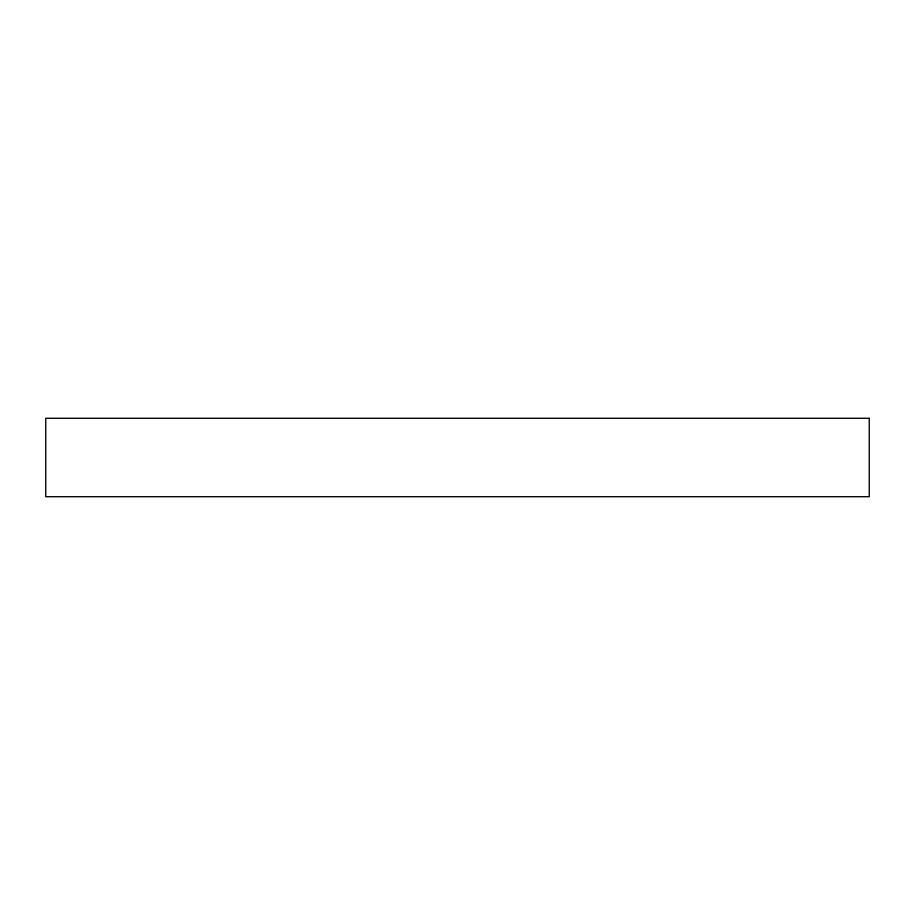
<?xml version="1.0" encoding="UTF-8"?>
<svg xmlns="http://www.w3.org/2000/svg" width="915" height="915" viewBox="0 0 915 915"><rect width="100%" height="100%" fill="white"/><g stroke="black" fill="none" stroke-linecap="round" stroke-linejoin="round"><path stroke-width="1.37" d="M869.25 418.281L45.75 418.281L45.75 496.719L869.25 496.719L869.25 418.281"/></g></svg>
